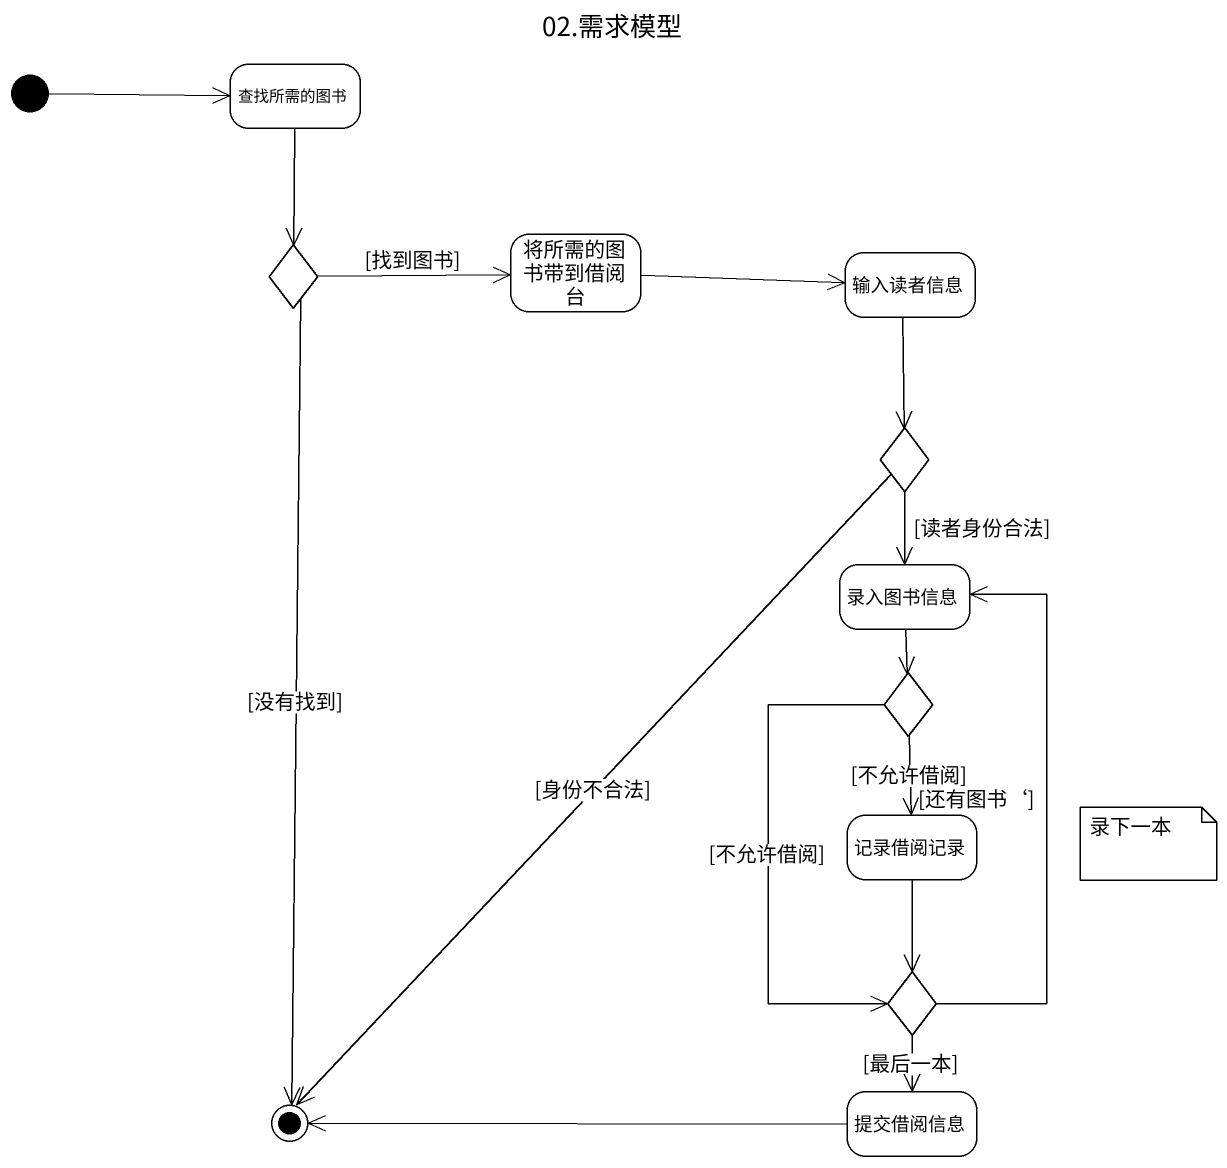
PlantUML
@startuml
title 02.需求模型
hide empty description
state 查找所需的图书
state choice1 <<choice>>
state 将所需的图书带到借阅台
state 输入读者信息
state choice2 <<choice>>
state 录入图书信息
state choice3 <<choice>>
state 记录借阅记录
state choice4 <<choice>>
state 提交借阅信息
[*] -right-> 查找所需的图书
查找所需的图书 --> choice1
choice1 -right-> 将所需的图书带到借阅台 : [找到图书]
将所需的图书带到借阅台 -right-> 输入读者信息
输入读者信息 --> choice2
choice2 --> 录入图书信息 : [读者身份合法]
录入图书信息 --> choice3
choice3 --> 记录借阅记录 : [不允许借阅]
choice3 --> choice4 : [不允许借阅]
记录借阅记录 --> choice4
choice4 -up-> 录入图书信息 : [还有图书‘]
choice4 --> 提交借阅信息 : [最后一本]
choice1 --> [*] : [没有找到]
choice2 --> [*] : [身份不合法]
提交借阅信息 -left-> [*]
note as N1
  录下一本
end note
@enduml
